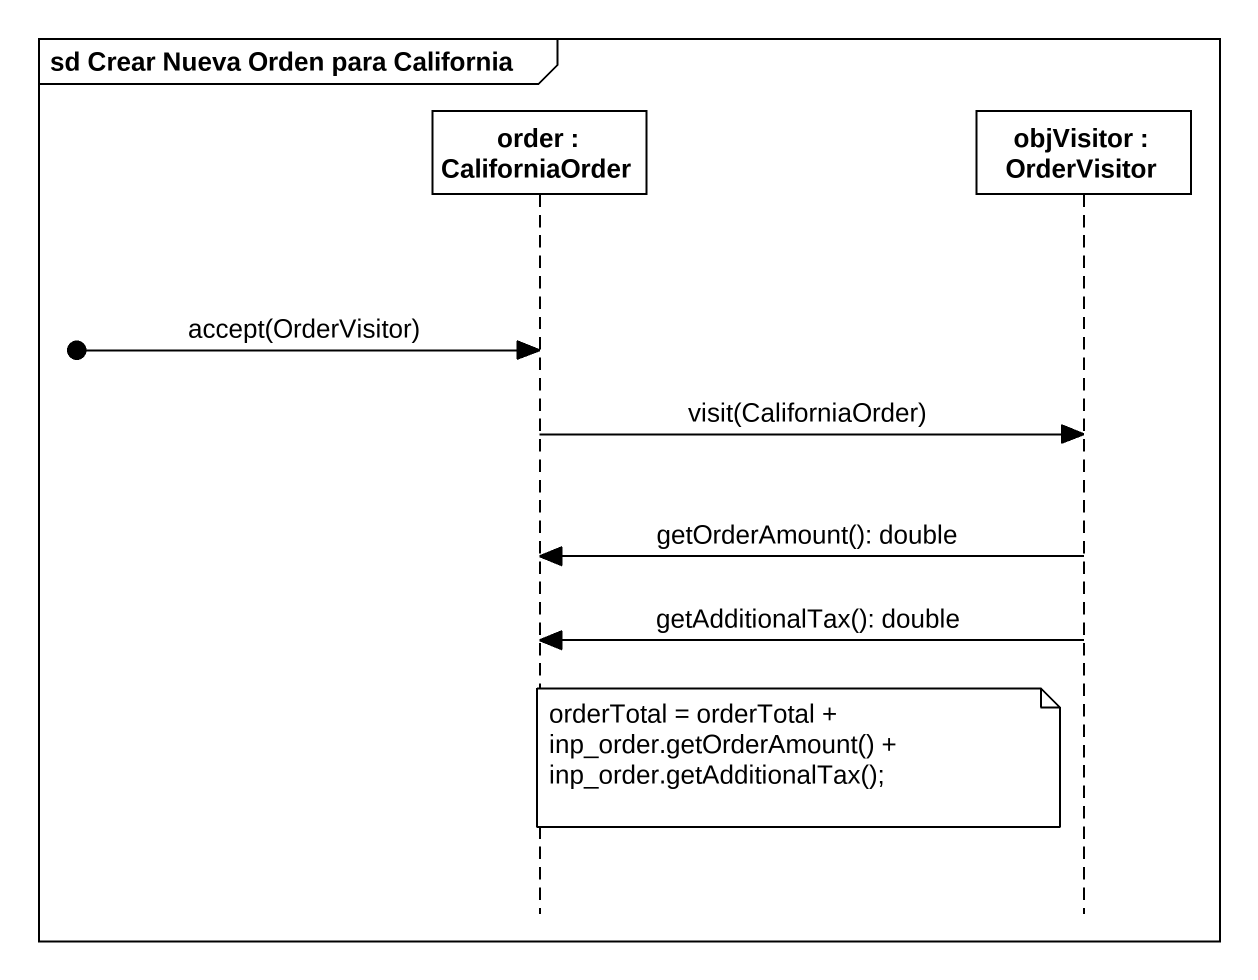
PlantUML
@startuml
mainframe sd Crear Nueva Orden para California
hide footbox
participant "order : CaliforniaOrder" as order
participant "objVisitor : OrderVisitor" as objVisitor

[o-> order : accept(OrderVisitor)
order -> objVisitor : visit(CaliforniaOrder)
objVisitor -> order : getOrderAmount(): double
objVisitor -> order : getAdditionalTax(): double
note over order
  orderTotal = orderTotal + inp_order.getOrderAmount() +
  inp_order.getAdditionalTax();
end note
@enduml
